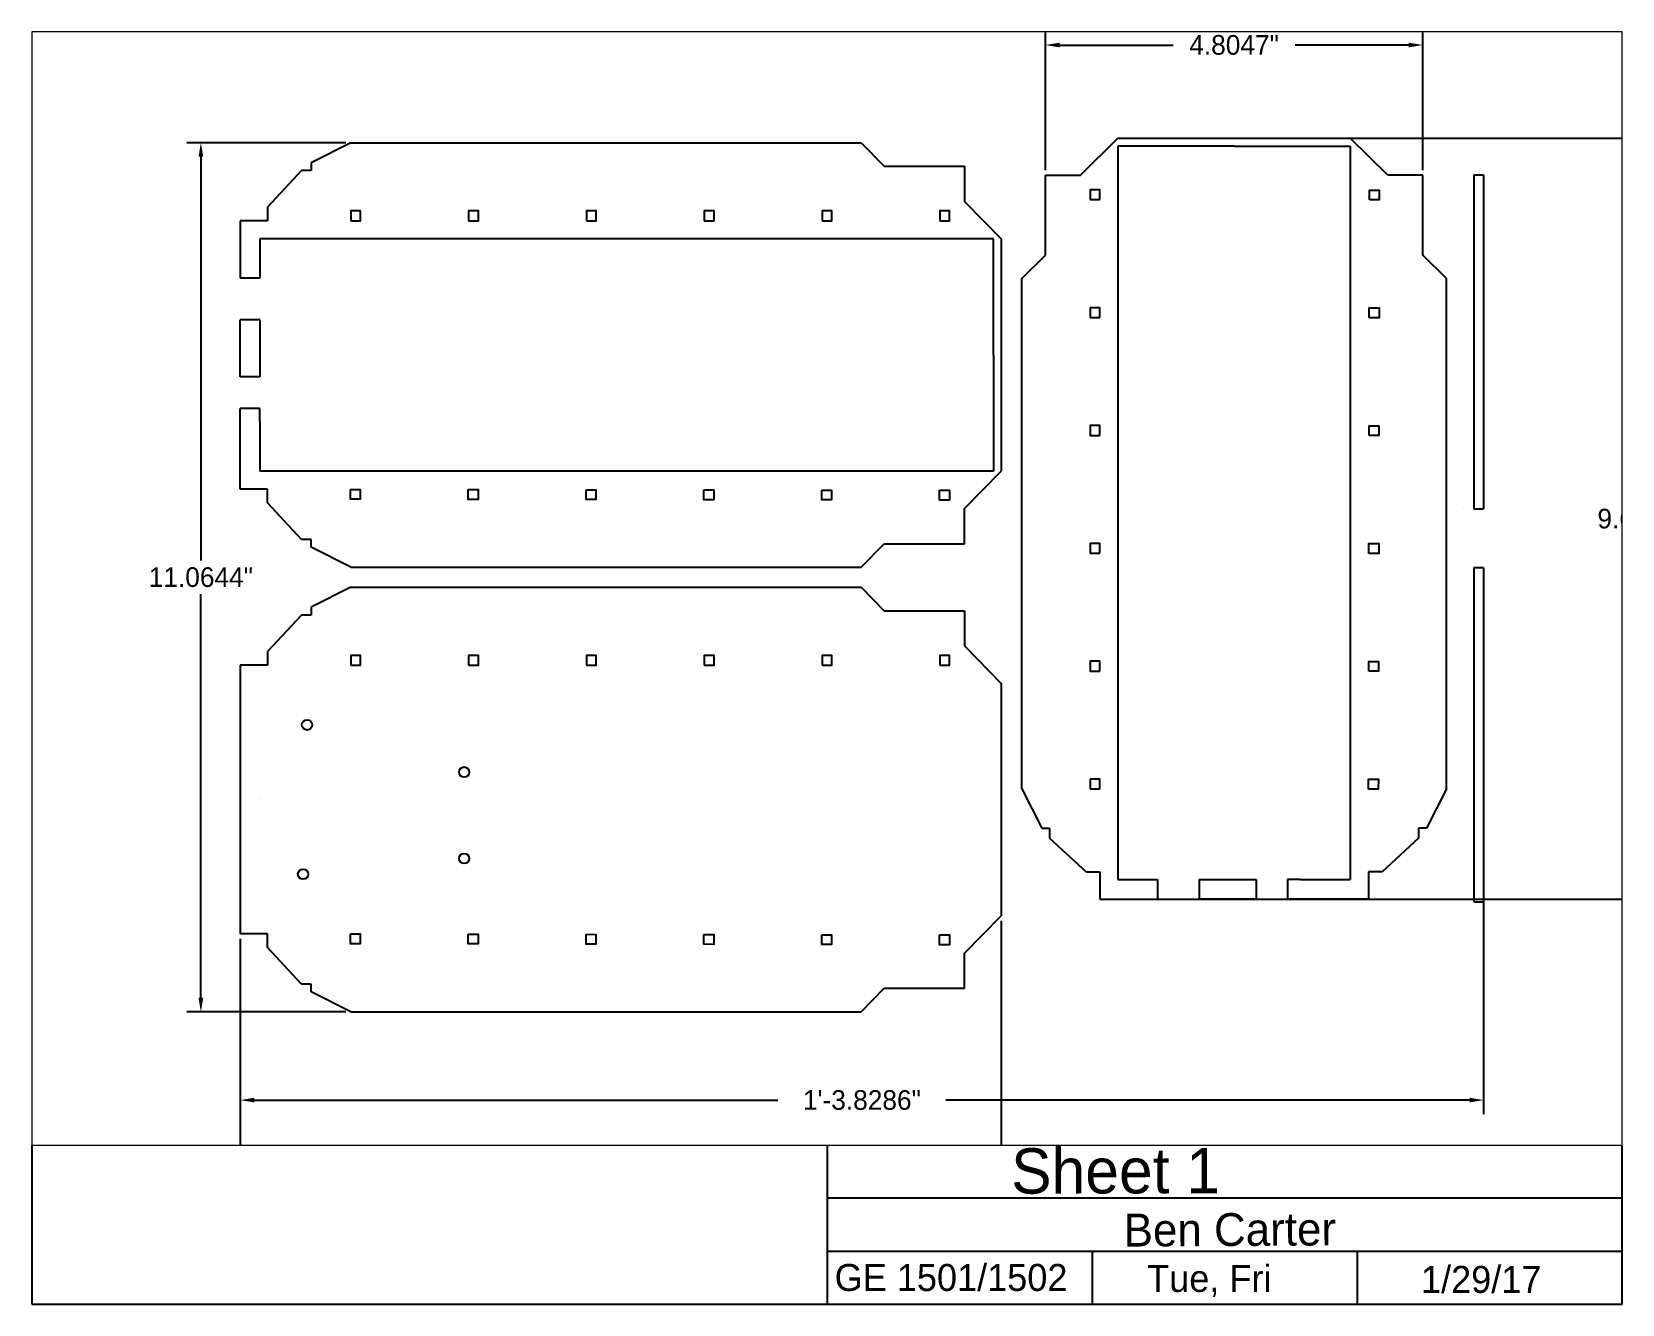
# Paper-space layout 'Layout1' of a CAD drawing. Extents: x 0 to 10, y 0 to 8.
# The model-space entities are those that its viewports show. They can reach past a viewport. Long polylines and large blocks are cut down to what shows.
import ezdxf

# ---------------------------------------------------------------- set-up
doc = ezdxf.new("R2010")
doc.units = 0
doc.header["$MEASUREMENT"] = 0
doc.layers.get('0').update_dxf_attribs({"linetype": 'CONTINUOUS'})
doc.layers.get('Defpoints').update_dxf_attribs({"linetype": 'CONTINUOUS'})
doc.layers.add('CUT', color=1, linetype='CONTINUOUS')
doc.layers.add('Dims', color=210, linetype='CONTINUOUS')
doc.dimstyles.get("Standard").update_dxf_attribs({"dimtxt": 0.25, "dimasz": 0.18, "dimexe": 0.18, "dimexo": 0.0625, "dimgap": 0.09, "dimtad": 0, "dimtih": 1, "dimtoh": 1, "dimdec": 4, "dimzin": 0, "dimdsep": 46, "dimlunit": 3, "dimtxsty": 'Standard', "dimcen": 0.09, "dimadec": 0, "dimazin": 0, "dimtfac": 1, "dimtdec": 4, "dimtofl": 0, "dimtmove": 0, "dimatfit": 3, "dimfxl": 1, "dimtolj": 1, "dimtzin": 0, "dimarcsym": 0})

# ---------------------------------------------------------------- blocks, each defined once
blk = doc.blocks.new('*U16')
at = {"linetype": 'Continuous'}
blk.add_lwpolyline([(1.058, 0), (1.183, 0), (1.183, 0.125), (1.058, 0.125)], close=True, dxfattribs=at)
blk = doc.blocks.new('*U17')
at = {"layer": 'CUT', "color": 0, "linetype": 'ByBlock', "lineweight": -2, "transparency": 16777216}
for p in [(0.098, 2.759), (1.598, 2.759), (3.098, 2.759), (4.598, 2.759), (6.098, 2.759), (7.598, 2.759)]:
    blk.add_blockref('*U16', p, dxfattribs=at)
blk = doc.blocks.new('*U18')
at = {"linetype": 'Continuous'}
blk.add_lwpolyline([(1.058, 0), (1.183, 0), (1.183, 0.125), (1.058, 0.125)], close=True, dxfattribs=at)
blk = doc.blocks.new('*U19')
at = {"layer": 'CUT', "color": 0, "linetype": 'ByBlock', "lineweight": -2, "transparency": 16777216}
for p in [(0.098, 2.759), (1.598, 2.759), (3.098, 2.759), (4.598, 2.759), (6.098, 2.759), (7.598, 2.759)]:
    blk.add_blockref('*U18', p, dxfattribs=at)
blk = doc.blocks.new('*U20')
at = {"linetype": 'Continuous'}
blk.add_lwpolyline([(1.058, 0), (1.183, 0), (1.183, 0.125), (1.058, 0.125)], close=True, dxfattribs=at)
blk = doc.blocks.new('*U21')
at = {"layer": 'CUT', "color": 0, "linetype": 'ByBlock', "lineweight": -2, "transparency": 16777216}
for p in [(0.098, 2.759), (1.598, 2.759), (3.098, 2.759), (4.598, 2.759), (6.098, 2.759), (7.598, 2.759)]:
    blk.add_blockref('*U20', p, dxfattribs=at)
blk = doc.blocks.new('*U22')
at = {"linetype": 'Continuous'}
blk.add_lwpolyline([(1.058, 0), (1.183, 0), (1.183, 0.125), (1.058, 0.125)], close=True, dxfattribs=at)
blk = doc.blocks.new('*U23')
at = {"layer": 'CUT', "color": 0, "linetype": 'ByBlock', "lineweight": -2, "transparency": 16777216}
for p in [(0.098, 2.759), (1.598, 2.759), (3.098, 2.759), (4.598, 2.759), (6.098, 2.759), (7.598, 2.759)]:
    blk.add_blockref('*U22', p, dxfattribs=at)
blk = doc.blocks.new('*U24')
at = {"linetype": 'Continuous'}
blk.add_lwpolyline([(1.058, 0), (1.183, 0), (1.183, 0.125), (1.058, 0.125)], close=True, dxfattribs=at)
blk = doc.blocks.new('*U25')
at = {"layer": 'CUT', "color": 0, "linetype": 'ByBlock', "lineweight": -2, "transparency": 16777216}
for p in [(0.098, 2.759), (1.598, 2.759), (3.098, 2.759), (4.598, 2.759), (6.098, 2.759), (7.598, 2.759)]:
    blk.add_blockref('*U24', p, dxfattribs=at)
blk = doc.blocks.new('*U26')
at = {"linetype": 'Continuous'}
blk.add_lwpolyline([(1.058, 0), (1.183, 0), (1.183, 0.125), (1.058, 0.125)], close=True, dxfattribs=at)
blk = doc.blocks.new('*U27')
at = {"layer": 'CUT', "color": 0, "linetype": 'ByBlock', "lineweight": -2, "transparency": 16777216}
for p in [(0.098, 2.759), (1.598, 2.759), (3.098, 2.759), (4.598, 2.759), (6.098, 2.759), (7.598, 2.759)]:
    blk.add_blockref('*U26', p, dxfattribs=at)
blk = doc.blocks.new('*D88')
at = {"layer": 'Defpoints', "color": 0, "linetype": 'Continuous', "transparency": 16777216}
for p in [(1.156, 9.412), (-0.751, -1.653), (1.156, -1.653)]:
    blk.add_point(p, dxfattribs=at)
at = {"layer": 'Dims', "color": 0, "linetype": 'Continuous', "lineweight": -2, "transparency": 16777216}
for p, q in [((1.094, 9.412), (-0.931, 9.412)), ((-0.751, 9.232), (-0.751, 4.095)), ((-0.751, -1.473), (-0.751, 3.665)), ((1.094, -1.653), (-0.931, -1.653))]:
    blk.add_line(p, q, dxfattribs=at)
at = {"layer": 'Dims', "color": 0, "linetype": 'Continuous', "transparency": 16777216}
for points in [[(-0.781, 9.232), (-0.721, 9.232), (-0.751, 9.412)], [(-0.781, -1.473), (-0.721, -1.473), (-0.751, -1.653)]]:
    blk.add_solid(points, dxfattribs=at)
at = {"layer": 'Dims', "color": 0, "linetype": 'Continuous', "transparency": 16777216, "insert": (-0.751, 3.88), "char_height": 0.25, "attachment_point": 5}
blk.add_mtext('\\A1;11.0644"', dxfattribs=at)
blk = doc.blocks.new('*D89')
at = {"layer": 'Defpoints', "color": 0, "linetype": 'Continuous', "transparency": 16777216}
for p in [(15.579, 0), (-0.25, -0.659), (15.579, -2.776)]:
    blk.add_point(p, dxfattribs=at)
at = {"layer": 'Dims', "color": 0, "linetype": 'Continuous', "lineweight": -2, "transparency": 16777216}
for p, q in [((15.579, -0.062), (15.579, -2.956)), ((-0.25, -0.722), (-0.25, -2.956)), ((-0.07, -2.776), (6.595, -2.776)), ((15.399, -2.776), (8.733, -2.776))]:
    blk.add_line(p, q, dxfattribs=at)
at = {"layer": 'Dims', "color": 0, "linetype": 'Continuous', "transparency": 16777216}
for points in [[(-0.07, -2.746), (-0.07, -2.806), (-0.25, -2.776)], [(15.399, -2.746), (15.399, -2.806), (15.579, -2.776)]]:
    blk.add_solid(points, dxfattribs=at)
at = {"layer": 'Dims', "color": 0, "linetype": 'Continuous', "transparency": 16777216, "insert": (7.664, -2.776), "char_height": 0.25, "attachment_point": 5}
blk.add_mtext('\\A1;1\'-3.8286"', dxfattribs=at)
blk = doc.blocks.new('*D101')
at = {"layer": 'Defpoints', "color": 0, "linetype": 'Continuous', "transparency": 16777216}
for p in [(9.438, -0.429), (-0.25, -0.659), (9.438, -4.249)]:
    blk.add_point(p, dxfattribs=at)
at = {"layer": 'Dims', "color": 0, "linetype": 'Continuous', "lineweight": -2, "transparency": 16777216}
for p, q in [((9.438, -0.492), (9.438, -4.429)), ((-0.25, -0.722), (-0.25, -4.429)), ((-0.07, -4.249), (3.796, -4.249)), ((9.258, -4.249), (5.392, -4.249))]:
    blk.add_line(p, q, dxfattribs=at)
at = {"layer": 'Dims', "color": 0, "linetype": 'Continuous', "transparency": 16777216}
for points in [[(-0.07, -4.219), (-0.07, -4.279), (-0.25, -4.249)], [(9.258, -4.219), (9.258, -4.279), (9.438, -4.249)]]:
    blk.add_solid(points, dxfattribs=at)
at = {"layer": 'Dims', "color": 0, "linetype": 'Continuous', "transparency": 16777216, "insert": (4.594, -4.249), "char_height": 0.25, "attachment_point": 5}
blk.add_mtext('\\A1;9.6882"', dxfattribs=at)
blk = doc.blocks.new('*D119')
at = {"layer": 'CUT', "color": 0, "linetype": 'Continuous', "lineweight": -2, "transparency": 16777216}
for p, q in [((10.986, 9.469), (17.778, 9.469)), ((17.598, 9.289), (17.598, 4.84)), ((17.598, -0.039), (17.598, 4.41)), ((10.986, -0.219), (17.778, -0.219))]:
    blk.add_line(p, q, dxfattribs=at)
at = {"layer": 'CUT', "color": 0, "linetype": 'Continuous', "transparency": 16777216}
for points in [[(17.568, 9.289), (17.628, 9.289), (17.598, 9.469)], [(17.568, -0.039), (17.628, -0.039), (17.598, -0.219)]]:
    blk.add_solid(points, dxfattribs=at)
at = {"layer": 'Defpoints', "color": 0, "linetype": 'Continuous', "transparency": 16777216}
for p in [(10.923, 9.469), (10.924, -0.219), (17.598, -0.219)]:
    blk.add_point(p, dxfattribs=at)
at = {"layer": 'CUT', "color": 0, "linetype": 'Continuous', "transparency": 16777216, "insert": (17.598, 4.625), "char_height": 0.25, "attachment_point": 5}
blk.add_mtext('\\A1;9.6882"', dxfattribs=at)
blk = doc.blocks.new('*D120')
at = {"layer": 'CUT', "color": 0, "linetype": 'Continuous', "lineweight": -2, "transparency": 16777216}
for p, q in [((10, 9.062), (10, 10.835)), ((14.805, 9.062), (14.805, 10.835)), ((10.18, 10.655), (11.625, 10.655)), ((14.625, 10.655), (13.18, 10.655))]:
    blk.add_line(p, q, dxfattribs=at)
at = {"layer": 'CUT', "color": 0, "linetype": 'Continuous', "transparency": 16777216}
for points in [[(10.18, 10.685), (10.18, 10.625), (10, 10.655)], [(14.625, 10.685), (14.625, 10.625), (14.805, 10.655)]]:
    blk.add_solid(points, dxfattribs=at)
at = {"layer": 'Defpoints', "color": 0, "linetype": 'Continuous', "transparency": 16777216}
for p in [(14.805, 10.655), (10, 9), (14.805, 9)]:
    blk.add_point(p, dxfattribs=at)
at = {"layer": 'CUT', "color": 0, "linetype": 'Continuous', "transparency": 16777216, "insert": (12.402, 10.655), "char_height": 0.25, "attachment_point": 5}
blk.add_mtext('\\A1;4.8047"', dxfattribs=at)

msp = doc.modelspace()

# ---------------------------------------------------------------- linework, layer by layer
at = {"layer": 'CUT', "linetype": 'Continuous'}
for p, q in [((1.15627, 9.41178), (0.65391, 9.15639)), ((1.15627, 9.41178), (7.65325, 9.41178)), ((7.65325, 9.41178), (7.94793, 9.11148)), ((10.44623, 9), (10.92333, 9.46868)), ((10.92333, 9.46868), (13.88135, 9.46868)), ((12.40234, 9.36868), (10.92333, 9.36868)), ((10.92333, 9.36868), (10.92333, 4.43527)), ((12.40234, 9.46868), (12.40234, 9.46868)), ((12.40234, 9.36868), (13.88135, 9.36868)), ((14.35845, 9), (13.88135, 9.46868)), ((13.88135, 9.36868), (13.88135, 4.43527)), ((0.65391, 9.15639), (0.65391, 9.05816)), ((7.94793, 9.11148), (8.96949, 9.11148)), ((8.96949, 9.11148), (8.96949, 8.66526)), ((0.52762, 9.05816), (0.09823, 8.59229)), ((0.65391, 9.05816), (0.52762, 9.05816)), ((10, 7.97844), (10, 9)), ((10, 9), (10.44623, 9)), ((14.80468, 9), (14.35845, 9)), ((14.80468, 7.97844), (14.80468, 9)), ((15.57863, 9), (15.45363, 9)), ((15.45363, 9), (15.45363, 4.75)), ((15.57863, 9), (15.57863, 4.75)), ((0.09823, 8.59229), (0.09823, 8.41829)), ((8.96949, 8.66526), (9.43817, 8.18815)), ((0.09823, 8.41829), (-0.25, 8.41829)), ((-0.25, 8.41829), (-0.25, 7.68593)), ((4.40476, 8.18815), (0, 8.18815)), ((0, 8.18815), (0.00126, 7.68593)), ((9.33817, 8.18815), (4.40476, 8.18815)), ((9.33817, 6.70914), (9.33817, 8.18815)), ((9.43817, 8.18815), (9.43817, 5.23013)), ((9.69971, 7.68376), (10, 7.97844)), ((15.10498, 7.68376), (14.80468, 7.97844)), ((0.00126, 7.68593), (-0.25, 7.68593)), ((9.69971, 1.18678), (9.69971, 7.68376)), ((15.10498, 1.18678), (15.10498, 7.68376)), ((0, 7.15539), (-0.25, 7.15539)), ((-0.25, 6.42914), (-0.25, 7.15539)), ((0, 7.15539), (0, 6.42914)), ((9.33817, 6.70914), (9.33817, 5.23013)), ((9.43817, 6.70914), (9.43817, 6.70914)), ((0, 6.42914), (-0.25, 6.42914)), ((-0.25, 5.86481), (-0.25, 6.02914)), ((0, 6.02914), (-0.25, 6.02914)), ((0, 5.86481), (0, 6.02914)), ((-0.25, 5), (-0.25, 5.86481)), ((0, 5.86481), (0, 5.23013)), ((4.40476, 5.23013), (0, 5.23013)), ((9.33817, 5.23013), (4.40476, 5.23013)), ((8.96949, 4.75303), (9.43817, 5.23013)), ((0.09823, 5), (-0.25, 5)), ((0.09823, 4.826), (0.09823, 5)), ((0.52762, 4.36012), (0.09823, 4.826)), ((8.96949, 4.3068), (8.96949, 4.75303)), ((15.32863, 4.75), (15.32863, 4.75)), ((15.45363, 4.75), (15.57863, 4.75)), ((0.65391, 4.36012), (0.52762, 4.36012)), ((0.65391, 4.2619), (0.65391, 4.36012)), ((1.15627, 4.00651), (0.65391, 4.2619)), ((7.65325, 4.00651), (7.94793, 4.3068)), ((7.94793, 4.3068), (8.96949, 4.3068)), ((10.92333, 4.43527), (10.92333, 0.03051)), ((13.88135, 4.43527), (13.88135, 0.03051)), ((1.15627, 4.00651), (7.65325, 4.00651)), ((15.57863, 4), (15.45363, 4)), ((15.45363, 4), (15.45363, -0.25)), ((15.57863, 4), (15.57863, -0.25)), ((1.15627, 3.75263), (0.65391, 3.49725)), ((1.15627, 3.75263), (7.65325, 3.75263)), ((7.65325, 3.75263), (7.94793, 3.45234)), ((0.65391, 3.49725), (0.65391, 3.39902)), ((7.94793, 3.45234), (8.96949, 3.45234)), ((8.96949, 3.45234), (8.96949, 3.00611)), ((0.52762, 3.39902), (0.09823, 2.93314)), ((0.65391, 3.39902), (0.52762, 3.39902)), ((0.09823, 2.93314), (0.09823, 2.75914)), ((8.96949, 3.00611), (9.43817, 2.52901)), ((0.09823, 2.75914), (-0.25, 2.75914)), ((-0.25, 2.75914), (-0.25, -0.65914)), ((9.43817, 2.52901), (9.43817, -0.42901)), ((0, 1.05), (0, 1.05)), ((9.69971, 1.18678), (9.9551, 0.68442)), ((15.10498, 1.18678), (14.84959, 0.68442)), ((9.9551, 0.68442), (10.05332, 0.68442)), ((10.05332, 0.68442), (10.05332, 0.55813)), ((14.84959, 0.68442), (14.75136, 0.68442)), ((14.75136, 0.68442), (14.75136, 0.55813)), ((10.05332, 0.55813), (10.5192, 0.12874)), ((14.75136, 0.55813), (14.28549, 0.12874)), ((10.5192, 0.12874), (10.6932, 0.12874)), ((10.6932, 0.12874), (10.6932, -0.21949)), ((10.92333, 0.03051), (11.42556, 0.03177)), ((11.42556, 0.03177), (11.42556, -0.21949)), ((11.9561, 0.03051), (12.68234, 0.03051)), ((11.9561, 0.03051), (11.9561, -0.21949)), ((12.68234, 0.03051), (12.68234, -0.21949)), ((13.08234, 0.03051), (13.08234, -0.21949)), ((13.24668, 0.03051), (13.08234, 0.03051)), ((13.24668, 0.03051), (13.88135, 0.03051)), ((14.28549, 0.12874), (14.11148, 0.12874)), ((14.11148, 0.12874), (14.11148, -0.21949)), ((10.6932, -0.21949), (11.42556, -0.21949)), ((12.68234, -0.21949), (11.9561, -0.21949)), ((13.24668, -0.21949), (13.08234, -0.21949)), ((14.11148, -0.21949), (13.24668, -0.21949)), ((15.45363, -0.25), (15.57863, -0.25)), ((8.96949, -0.90611), (9.43817, -0.42901)), ((0.09823, -0.65914), (-0.25, -0.65914)), ((0.09823, -0.83314), (0.09823, -0.65914)), ((0.52762, -1.29902), (0.09823, -0.83314)), ((8.96949, -1.35234), (8.96949, -0.90611)), ((0.65391, -1.29902), (0.52762, -1.29902)), ((0.65391, -1.39725), (0.65391, -1.29902)), ((1.15627, -1.65263), (0.65391, -1.39725)), ((7.65325, -1.65263), (7.94793, -1.35234)), ((7.94793, -1.35234), (8.96949, -1.35234)), ((1.15627, -1.65263), (7.65325, -1.65263))]:
    msp.add_line(p, q, dxfattribs=at)
for centre in [(0.6, 2), (2.6, 1.4), (2.6, 0.3), (0.55, 0.1)]:
    msp.add_circle(centre, 0.065, dxfattribs=at)

# ---------------------------------------------------------------- block references
at = {"layer": 'CUT', "linetype": 'Continuous', "rotation": 90}
msp.add_blockref('*U25', (13.45234, 0.03051), dxfattribs=at)
at = {"layer": 'CUT', "linetype": 'Continuous', "xscale": -1}
for name, p, rotation in [('*U27', (11.35234, 0.03212), 269.9119772672154), ('*U23', (0.00161, 7.75914), 179.9119772672155), ('*U19', (0.00161, 2.1), 179.9119772672155)]:
    msp.add_blockref(name, p, dxfattribs=dict(at, rotation=rotation))
at = {"layer": 'CUT', "linetype": 'Continuous'}
for name, p in [('*U21', (0, 5.65914)), ('*U17', (0, 0))]:
    msp.add_blockref(name, p, dxfattribs=at)

# ---------------------------------------------------------------- dimensions: what is measured, and where the dimension line sits
dim = msp.add_linear_dim(base=(14.80468, 10.65465), p1=(10, 9), p2=(14.80468, 9), dimstyle='Standard', dxfattribs=at)
dim.commit()
dim.dimension.update_dxf_attribs({"geometry": '*D120', "text_midpoint": (12.40234, 10.65465)})
dim = msp.add_linear_dim(base=(17.59841, -0.21949), p1=(10.92333, 9.46868), p2=(10.92396, -0.21949), angle=90, dimstyle='Standard', dxfattribs=at)
dim.commit()
dim.dimension.update_dxf_attribs({"geometry": '*D119', "text_midpoint": (17.59841, 4.6246)})
at = {"layer": 'Dims', "linetype": 'Continuous'}
dim = msp.add_linear_dim(base=(-0.75095, -1.65263), p1=(1.15627, 9.41178), p2=(1.15627, -1.65263), angle=90, dimstyle='Standard', dxfattribs=at)
dim.commit()
dim.dimension.update_dxf_attribs({"geometry": '*D88', "text_midpoint": (-0.75095, 3.87957)})
for base, p2, picture, middle in [((15.57863, -2.77628), (15.57863, 0), '*D89', (7.66431, -2.77628)), ((9.43817, -4.24867), (9.43817, -0.42901), '*D101', (4.59409, -4.24867))]:
    dim = msp.add_linear_dim(base=base, p1=(-0.25, -0.65914), p2=p2, dimstyle='Standard', dxfattribs=at)
    dim.commit()
    dim.dimension.update_dxf_attribs({"geometry": picture, "text_midpoint": middle})

psp = doc.layouts.get("Layout1")

# ---------------------------------------------------------------- linework, layer by layer
for p, q in [((0, 1), (0, 0)), ((5, 1), (5, 0)), ((10, 0), (10, 1)), ((10, 0.667), (5, 0.667)), ((5, 0.333), (10, 0.333)), ((6.667, 0.333), (6.667, 0)), ((8.333, 0.333), (8.333, 0)), ((0, 0), (5, 0)), ((5, 0), (10, 0))]:
    psp.add_line(p, q)

# ---------------------------------------------------------------- texts
for s, height, rotation, p in [('Sheet 1', 0.285, 0.1287, (6.158, 0.695)), ('Ben Carter', 0.2065, 0.3496, (6.866, 0.362))]:
    psp.add_text(s, height=height, rotation=rotation).set_placement(p)
for s, height, p in [('GE 1501/1502', 0.16973, (5.048, 0.083)), ('Tue, Fri', 0.1697, (7.013, 0.077)), ('1/29/17', 0.1697, (8.735, 0.071))]:
    psp.add_text(s, height=height).set_placement(p)

# ---------------------------------------------------------------- viewports
at = {"layer": '0'}
psp.add_viewport(center=(5, 4.5), size=(10, 7), view_center_point=(7.21952, 3.73707), view_height=14.1723499, dxfattribs=at)

doc.saveas('drawing.dxf')
